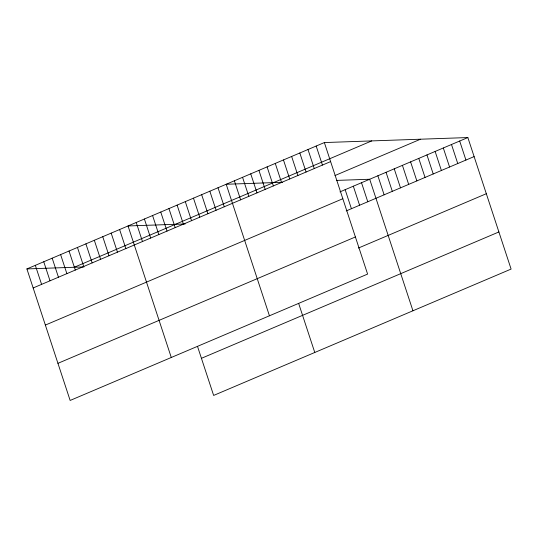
<?xml version="1.0" encoding="UTF-8"?>
<svg xmlns="http://www.w3.org/2000/svg" width="538" height="538" viewBox="0 0 538 538"><rect width="100%" height="100%" fill="white"/><g stroke="black" fill="none" stroke-linecap="round" stroke-linejoin="round"><path stroke-width="0.81" d="M324.36 142.563L367.602 274.091L70.142 400.447L26.9 268.919L324.36 142.563L467.858 137.553L511.1 269.081L213.64 395.437L197.507 346.364M74.251 267.265L371.711 140.909M33.161 287.958L330.614 161.602M334.979 175.536L420.501 139.208M339.949 191.884L467.858 137.553M45.367 325.08L342.82 198.724M346.21 210.923L474.113 156.592M57.943 363.325L355.396 236.969M358.416 248.045L486.318 193.714M201.434 358.315L498.894 231.959M282.497 182.295L226.195 184.258L269.444 315.793M336.62 180.405L369.693 179.248L412.942 310.782M185.146 223.963L128.037 225.96L171.279 357.488M26.9 268.919L84.009 266.922M459.674 141.03L465.935 160.068M451.496 144.5L457.757 163.539M443.312 147.977L449.573 167.015M435.134 151.454L441.395 170.492M426.957 154.924L433.211 173.969M418.772 158.401L425.033 177.439M410.595 161.877L416.856 180.916M402.417 165.348L408.672 184.393M394.233 168.824L400.494 187.863M386.055 172.301L392.316 191.34M377.871 175.771L384.132 194.817M361.516 182.725L367.777 201.763M353.332 186.202L359.592 205.24M345.154 189.672L351.415 208.71M316.176 146.04L322.437 165.079M307.998 149.51L314.259 168.555M299.821 152.987L306.075 172.025M291.636 156.464L297.897 175.502M283.459 159.934L289.72 178.979M275.274 163.411L281.535 182.449M267.097 166.888L273.358 185.926M258.919 170.358L265.18 189.403M298.644 303.405L314.777 352.477M250.735 173.835L256.996 192.873M242.557 177.311L248.818 196.35M234.38 180.788L240.634 199.827M218.018 187.735L224.279 206.774M209.833 191.212L216.094 210.25M201.656 194.682L207.917 213.721M193.478 198.159L199.739 217.197M185.294 201.636L191.555 220.674M177.116 205.106L183.377 224.151M168.939 208.583L175.193 227.621M160.754 212.059L167.015 231.098M152.577 215.53L158.838 234.575M144.399 219.006L150.653 238.045M136.215 222.483L142.476 241.522M119.611 229.538L125.865 248.576M111.178 233.115L117.439 252.154M102.751 236.7L109.012 255.738M94.325 240.278L100.586 259.316M85.898 243.855L92.153 262.894M77.465 247.44L83.726 266.478M69.039 251.017L75.3 270.056M60.612 254.595L66.873 273.634M52.186 258.179L58.447 277.218M43.753 261.757L50.014 280.796M35.326 265.335L41.587 284.373"/></g></svg>
